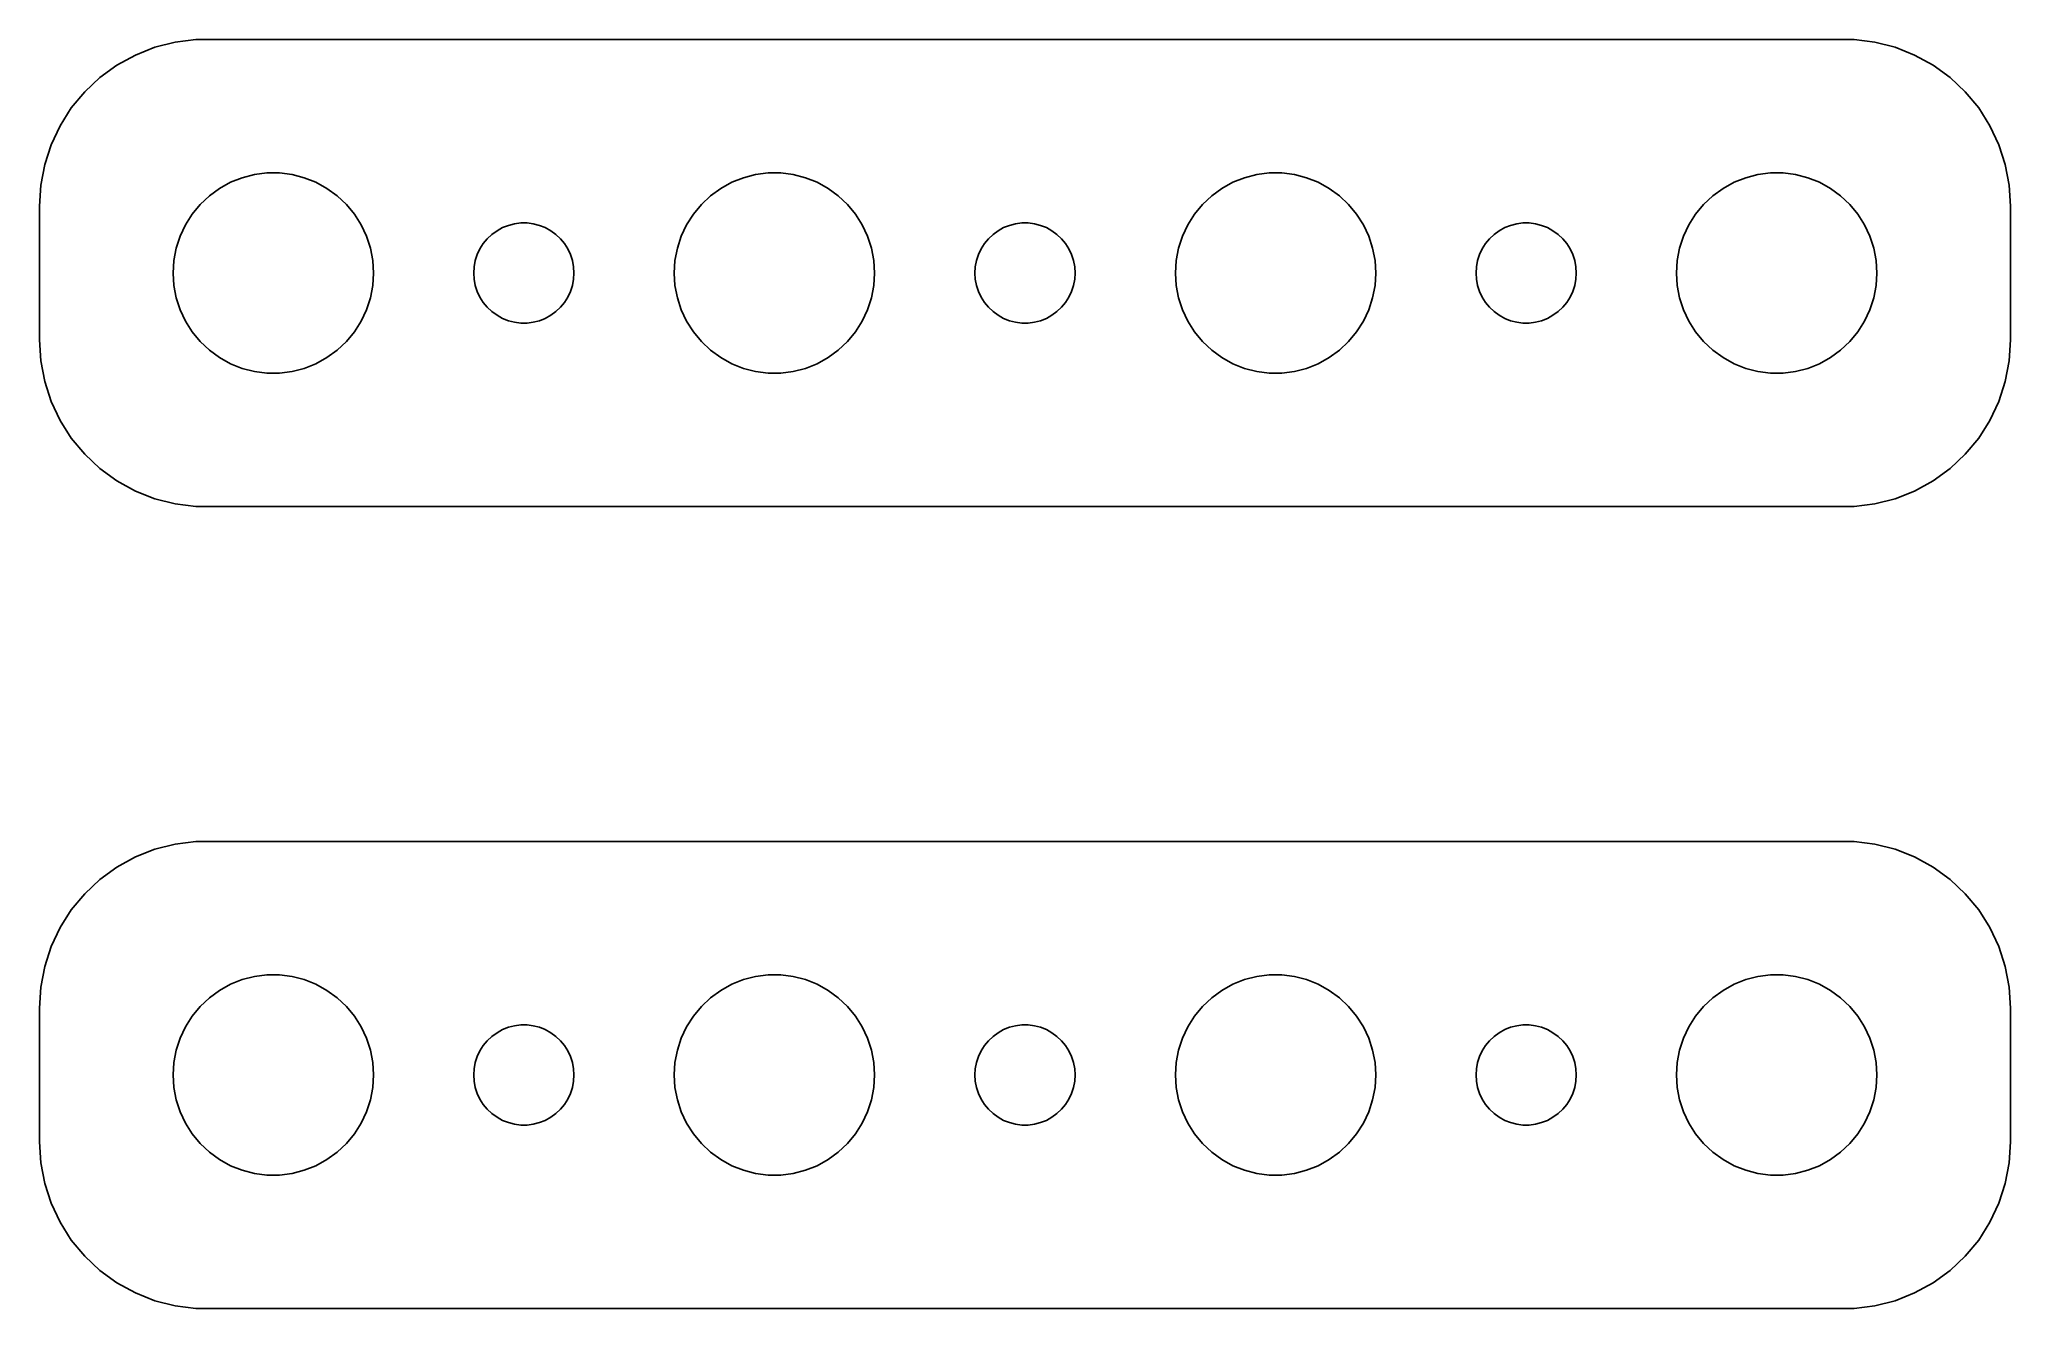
# Model space of a CAD drawing. Header units: metres. Extents: x -29.5 to 29.5, y 41 to 79.
import ezdxf

# ---------------------------------------------------------------- set-up
doc = ezdxf.new("R2010")
doc.units = ezdxf.units.M

msp = doc.modelspace()

# ---------------------------------------------------------------- linework, layer by layer
for p, q in [((-26.6289, 78.5241), (-27.1791, 78.2216)), ((-26.0451, 78.7553), (-26.6289, 78.5241)), ((-25.4369, 78.9114), (-26.0451, 78.7553)), ((-24.8139, 78.9901), (-25.4369, 78.9114)), ((24.8139, 78.9901), (-24.8139, 78.9901)), ((25.4369, 78.9114), (24.8139, 78.9901)), ((26.0451, 78.7553), (25.4369, 78.9114)), ((26.6289, 78.5241), (26.0451, 78.7553)), ((27.1791, 78.2216), (26.6289, 78.5241)), ((-27.1791, 78.2216), (-27.6871, 77.8526)), ((27.6871, 77.8526), (27.1791, 78.2216)), ((-28.1448, 77.4227), (-28.5451, 76.9389)), ((-27.6871, 77.8526), (-28.1448, 77.4227)), ((28.1448, 77.4227), (27.6871, 77.8526)), ((28.5451, 76.9389), (28.1448, 77.4227)), ((-28.5451, 76.9389), (-28.8815, 76.4088)), ((28.8815, 76.4088), (28.5451, 76.9389)), ((-28.8815, 76.4088), (-29.1489, 75.8406)), ((29.1489, 75.8406), (28.8815, 76.4088)), ((-29.1489, 75.8406), (-29.3429, 75.2434)), ((29.3429, 75.2434), (29.1489, 75.8406)), ((-29.3429, 75.2434), (-29.4606, 74.6267)), ((-23.427, 74.8532), (-23.0621, 74.9469)), ((-23.0621, 74.9469), (-22.6884, 74.9941)), ((-22.6884, 74.9941), (-22.3116, 74.9941)), ((-22.3116, 74.9941), (-21.9379, 74.9469)), ((-21.9379, 74.9469), (-21.5729, 74.8532)), ((-8.42705, 74.8532), (-8.06213, 74.9469)), ((-8.06213, 74.9469), (-7.68837, 74.9941)), ((-7.68837, 74.9941), (-7.31161, 74.9941)), ((-7.31161, 74.9941), (-6.93785, 74.9469)), ((-6.93785, 74.9469), (-6.57294, 74.8532)), ((6.57294, 74.8532), (6.93785, 74.9469)), ((6.93785, 74.9469), (7.31161, 74.9941)), ((7.31161, 74.9941), (7.68837, 74.9941)), ((7.68837, 74.9941), (8.06213, 74.9469)), ((8.06213, 74.9469), (8.42705, 74.8532)), ((21.5729, 74.8532), (21.9379, 74.9469)), ((21.9379, 74.9469), (22.3116, 74.9941)), ((22.3116, 74.9941), (22.6884, 74.9941)), ((22.6884, 74.9941), (23.0621, 74.9469)), ((23.0621, 74.9469), (23.427, 74.8532)), ((29.4606, 74.6267), (29.3429, 75.2434)), ((-29.4606, 74.6267), (-29.5, 74)), ((-24.4123, 74.3115), (-24.1075, 74.533)), ((-24.1075, 74.533), (-23.7773, 74.7145)), ((-23.7773, 74.7145), (-23.427, 74.8532)), ((-21.5729, 74.8532), (-21.2227, 74.7145)), ((-21.2227, 74.7145), (-20.8925, 74.533)), ((-20.8925, 74.533), (-20.5877, 74.3115)), ((-9.41226, 74.3115), (-9.10747, 74.533)), ((-9.10747, 74.533), (-8.77733, 74.7145)), ((-8.77733, 74.7145), (-8.42705, 74.8532)), ((-6.57294, 74.8532), (-6.22266, 74.7145)), ((-6.22266, 74.7145), (-5.89252, 74.533)), ((-5.89252, 74.533), (-5.58772, 74.3115)), ((5.58772, 74.3115), (5.89252, 74.533)), ((5.89252, 74.533), (6.22266, 74.7145)), ((6.22266, 74.7145), (6.57294, 74.8532)), ((8.42705, 74.8532), (8.77733, 74.7145)), ((8.77733, 74.7145), (9.10747, 74.533)), ((9.10747, 74.533), (9.41226, 74.3115)), ((20.5877, 74.3115), (20.8925, 74.533)), ((20.8925, 74.533), (21.2227, 74.7145)), ((21.2227, 74.7145), (21.5729, 74.8532)), ((23.427, 74.8532), (23.7773, 74.7145)), ((23.7773, 74.7145), (24.1075, 74.533)), ((24.1075, 74.533), (24.4123, 74.3115)), ((29.5, 74), (29.4606, 74.6267)), ((-29.5, 74), (-29.5, 70)), ((-25.1289, 73.4453), (-24.927, 73.7634)), ((-24.927, 73.7634), (-24.6869, 74.0536)), ((-24.6869, 74.0536), (-24.4123, 74.3115)), ((-20.5877, 74.3115), (-20.3131, 74.0536)), ((-20.3131, 74.0536), (-20.0729, 73.7634)), ((-20.0729, 73.7634), (-19.8711, 73.4453)), ((-10.1289, 73.4453), (-9.92705, 73.7634)), ((-9.92705, 73.7634), (-9.6869, 74.0536)), ((-9.6869, 74.0536), (-9.41226, 74.3115)), ((-5.58772, 74.3115), (-5.31308, 74.0536)), ((-5.31308, 74.0536), (-5.07294, 73.7634)), ((-5.07294, 73.7634), (-4.87108, 73.4453)), ((4.87108, 73.4453), (5.07294, 73.7634)), ((5.07294, 73.7634), (5.31308, 74.0536)), ((5.31308, 74.0536), (5.58772, 74.3115)), ((9.41226, 74.3115), (9.6869, 74.0536)), ((9.6869, 74.0536), (9.92705, 73.7634)), ((9.92705, 73.7634), (10.1289, 73.4453)), ((19.8711, 73.4453), (20.0729, 73.7634)), ((20.0729, 73.7634), (20.3131, 74.0536)), ((20.3131, 74.0536), (20.5877, 74.3115)), ((24.4123, 74.3115), (24.6869, 74.0536)), ((24.6869, 74.0536), (24.927, 73.7634)), ((24.927, 73.7634), (25.1289, 73.4453)), ((29.5, 70), (29.5, 74)), ((-25.2893, 73.1044), (-25.1289, 73.4453)), ((-19.8711, 73.4453), (-19.7107, 73.1044)), ((-15.9561, 73.1558), (-15.8037, 73.2665)), ((-15.8037, 73.2665), (-15.6387, 73.3572)), ((-15.6387, 73.3572), (-15.4635, 73.4266)), ((-15.4635, 73.4266), (-15.2811, 73.4734)), ((-15.2811, 73.4734), (-15.0942, 73.497)), ((-15.0942, 73.497), (-14.9058, 73.497)), ((-14.9058, 73.497), (-14.7189, 73.4734)), ((-14.7189, 73.4734), (-14.5365, 73.4266)), ((-14.5365, 73.4266), (-14.3613, 73.3572)), ((-14.3613, 73.3572), (-14.1963, 73.2665)), ((-14.1963, 73.2665), (-14.0439, 73.1558)), ((-10.2893, 73.1044), (-10.1289, 73.4453)), ((-4.87108, 73.4453), (-4.71066, 73.1044)), ((-0.956131, 73.1558), (-0.803726, 73.2665)), ((-0.803726, 73.2665), (-0.638657, 73.3572)), ((-0.638657, 73.3572), (-0.463516, 73.4266)), ((-0.463516, 73.4266), (-0.281067, 73.4734)), ((-0.281067, 73.4734), (-0.094177, 73.497)), ((-0.094177, 73.497), (0.094177, 73.497)), ((0.094177, 73.497), (0.281067, 73.4734)), ((0.281067, 73.4734), (0.463516, 73.4266)), ((0.463516, 73.4266), (0.638657, 73.3572)), ((0.638657, 73.3572), (0.803726, 73.2665)), ((0.803726, 73.2665), (0.956131, 73.1558)), ((4.71066, 73.1044), (4.87108, 73.4453)), ((10.1289, 73.4453), (10.2893, 73.1044)), ((14.0439, 73.1558), (14.1963, 73.2665)), ((14.1963, 73.2665), (14.3613, 73.3572)), ((14.3613, 73.3572), (14.5365, 73.4266)), ((14.5365, 73.4266), (14.7189, 73.4734)), ((14.7189, 73.4734), (14.9058, 73.497)), ((14.9058, 73.497), (15.0942, 73.497)), ((15.0942, 73.497), (15.2811, 73.4734)), ((15.2811, 73.4734), (15.4635, 73.4266)), ((15.4635, 73.4266), (15.6387, 73.3572)), ((15.6387, 73.3572), (15.8037, 73.2665)), ((15.8037, 73.2665), (15.9561, 73.1558)), ((19.7107, 73.1044), (19.8711, 73.4453)), ((25.1289, 73.4453), (25.2893, 73.1044)), ((-25.4763, 72.376), (-25.4057, 72.7461)), ((-25.4057, 72.7461), (-25.2893, 73.1044)), ((-19.7107, 73.1044), (-19.5942, 72.7461)), ((-19.5942, 72.7461), (-19.5237, 72.376)), ((-16.3947, 72.5522), (-16.3145, 72.7226)), ((-16.3145, 72.7226), (-16.2135, 72.8817)), ((-16.2135, 72.8817), (-16.0934, 73.0268)), ((-16.0934, 73.0268), (-15.9561, 73.1558)), ((-14.0439, 73.1558), (-13.9065, 73.0268)), ((-13.9065, 73.0268), (-13.7865, 72.8817)), ((-13.7865, 72.8817), (-13.6855, 72.7226)), ((-13.6855, 72.7226), (-13.6053, 72.5522)), ((-10.4763, 72.376), (-10.4057, 72.7461)), ((-10.4057, 72.7461), (-10.2893, 73.1044)), ((-4.71066, 73.1044), (-4.59424, 72.7461)), ((-4.59424, 72.7461), (-4.52365, 72.376)), ((-1.39465, 72.5522), (-1.31445, 72.7226)), ((-1.31445, 72.7226), (-1.21352, 72.8817)), ((-1.21352, 72.8817), (-1.09344, 73.0268)), ((-1.09344, 73.0268), (-0.956131, 73.1558)), ((0.956131, 73.1558), (1.09344, 73.0268)), ((1.09344, 73.0268), (1.21352, 72.8817)), ((1.21352, 72.8817), (1.31445, 72.7226)), ((1.31445, 72.7226), (1.39465, 72.5522)), ((4.52365, 72.376), (4.59424, 72.7461)), ((4.59424, 72.7461), (4.71066, 73.1044)), ((10.2893, 73.1044), (10.4057, 72.7461)), ((10.4057, 72.7461), (10.4763, 72.376)), ((13.6053, 72.5522), (13.6855, 72.7226)), ((13.6855, 72.7226), (13.7865, 72.8817)), ((13.7865, 72.8817), (13.9065, 73.0268)), ((13.9065, 73.0268), (14.0439, 73.1558)), ((15.9561, 73.1558), (16.0934, 73.0268)), ((16.0934, 73.0268), (16.2135, 72.8817)), ((16.2135, 72.8817), (16.3145, 72.7226)), ((16.3145, 72.7226), (16.3947, 72.5522)), ((19.5237, 72.376), (19.5942, 72.7461)), ((19.5942, 72.7461), (19.7107, 73.1044)), ((25.2893, 73.1044), (25.4057, 72.7461)), ((25.4057, 72.7461), (25.4763, 72.376)), ((-25.5, 72), (-25.4763, 72.376)), ((-25.4763, 71.624), (-25.5, 72)), ((-19.5237, 72.376), (-19.5, 72)), ((-19.5, 72), (-19.5237, 71.624)), ((-16.5, 72), (-16.4882, 72.188)), ((-16.4882, 71.812), (-16.5, 72)), ((-16.4882, 72.188), (-16.4529, 72.373)), ((-16.4529, 72.373), (-16.3947, 72.5522)), ((-13.6053, 72.5522), (-13.5471, 72.373)), ((-13.5471, 72.373), (-13.5118, 72.188)), ((-13.5118, 72.188), (-13.5, 72)), ((-13.5, 72), (-13.5118, 71.812)), ((-10.5, 72), (-10.4763, 72.376)), ((-10.4763, 71.624), (-10.5, 72)), ((-4.52365, 72.376), (-4.5, 72)), ((-4.5, 72), (-4.52365, 71.624)), ((-1.5, 72), (-1.48816, 72.188)), ((-1.48816, 71.812), (-1.5, 72)), ((-1.48816, 72.188), (-1.45287, 72.373)), ((-1.45287, 72.373), (-1.39465, 72.5522)), ((1.39465, 72.5522), (1.45287, 72.373)), ((1.45287, 72.373), (1.48816, 72.188)), ((1.48816, 72.188), (1.5, 72)), ((1.5, 72), (1.48816, 71.812)), ((4.5, 72), (4.52365, 72.376)), ((4.52365, 71.624), (4.5, 72)), ((10.4763, 72.376), (10.5, 72)), ((10.5, 72), (10.4763, 71.624)), ((13.5, 72), (13.5118, 72.188)), ((13.5118, 71.812), (13.5, 72)), ((13.5118, 72.188), (13.5471, 72.373)), ((13.5471, 72.373), (13.6053, 72.5522)), ((16.3947, 72.5522), (16.4529, 72.373)), ((16.4529, 72.373), (16.4882, 72.188)), ((16.4882, 72.188), (16.5, 72)), ((16.5, 72), (16.4882, 71.812)), ((19.5, 72), (19.5237, 72.376)), ((19.5237, 71.624), (19.5, 72)), ((25.4763, 72.376), (25.5, 72)), ((25.5, 72), (25.4763, 71.624)), ((-25.4057, 71.2539), (-25.4763, 71.624)), ((-19.5237, 71.624), (-19.5942, 71.2539)), ((-16.4529, 71.627), (-16.4882, 71.812)), ((-16.3947, 71.4478), (-16.4529, 71.627)), ((-16.3145, 71.2774), (-16.3947, 71.4478)), ((-13.6053, 71.4478), (-13.6855, 71.2774)), ((-13.5471, 71.627), (-13.6053, 71.4478)), ((-13.5118, 71.812), (-13.5471, 71.627)), ((-10.4057, 71.2539), (-10.4763, 71.624)), ((-4.52365, 71.624), (-4.59424, 71.2539)), ((-1.45287, 71.627), (-1.48816, 71.812)), ((-1.39465, 71.4478), (-1.45287, 71.627)), ((-1.31445, 71.2774), (-1.39465, 71.4478)), ((1.39465, 71.4478), (1.31445, 71.2774)), ((1.45287, 71.627), (1.39465, 71.4478)), ((1.48816, 71.812), (1.45287, 71.627)), ((4.59424, 71.2539), (4.52365, 71.624)), ((10.4763, 71.624), (10.4057, 71.2539)), ((13.5471, 71.627), (13.5118, 71.812)), ((13.6053, 71.4478), (13.5471, 71.627)), ((13.6855, 71.2774), (13.6053, 71.4478)), ((16.3947, 71.4478), (16.3145, 71.2774)), ((16.4529, 71.627), (16.3947, 71.4478)), ((16.4882, 71.812), (16.4529, 71.627)), ((19.5942, 71.2539), (19.5237, 71.624)), ((25.4763, 71.624), (25.4057, 71.2539)), ((-25.2893, 70.8956), (-25.4057, 71.2539)), ((-25.1289, 70.5547), (-25.2893, 70.8956)), ((-19.7107, 70.8956), (-19.8711, 70.5547)), ((-19.5942, 71.2539), (-19.7107, 70.8956)), ((-16.2135, 71.1183), (-16.3145, 71.2774)), ((-16.0934, 70.9732), (-16.2135, 71.1183)), ((-15.9561, 70.8442), (-16.0934, 70.9732)), ((-15.8037, 70.7335), (-15.9561, 70.8442)), ((-14.0439, 70.8442), (-14.1963, 70.7335)), ((-13.9065, 70.9732), (-14.0439, 70.8442)), ((-13.7865, 71.1183), (-13.9065, 70.9732)), ((-13.6855, 71.2774), (-13.7865, 71.1183)), ((-10.2893, 70.8956), (-10.4057, 71.2539)), ((-10.1289, 70.5547), (-10.2893, 70.8956)), ((-4.71066, 70.8956), (-4.87108, 70.5547)), ((-4.59424, 71.2539), (-4.71066, 70.8956)), ((-1.21352, 71.1183), (-1.31445, 71.2774)), ((-1.09344, 70.9732), (-1.21352, 71.1183)), ((-0.956131, 70.8442), (-1.09344, 70.9732)), ((-0.803726, 70.7335), (-0.956131, 70.8442)), ((0.956131, 70.8442), (0.803726, 70.7335)), ((1.09344, 70.9732), (0.956131, 70.8442)), ((1.21352, 71.1183), (1.09344, 70.9732)), ((1.31445, 71.2774), (1.21352, 71.1183)), ((4.71066, 70.8956), (4.59424, 71.2539)), ((4.87108, 70.5547), (4.71066, 70.8956)), ((10.2893, 70.8956), (10.1289, 70.5547)), ((10.4057, 71.2539), (10.2893, 70.8956)), ((13.7865, 71.1183), (13.6855, 71.2774)), ((13.9065, 70.9732), (13.7865, 71.1183)), ((14.0439, 70.8442), (13.9065, 70.9732)), ((14.1963, 70.7335), (14.0439, 70.8442)), ((15.9561, 70.8442), (15.8037, 70.7335)), ((16.0934, 70.9732), (15.9561, 70.8442)), ((16.2135, 71.1183), (16.0934, 70.9732)), ((16.3145, 71.2774), (16.2135, 71.1183)), ((19.7107, 70.8956), (19.5942, 71.2539)), ((19.8711, 70.5547), (19.7107, 70.8956)), ((25.2893, 70.8956), (25.1289, 70.5547)), ((25.4057, 71.2539), (25.2893, 70.8956)), ((-24.927, 70.2366), (-25.1289, 70.5547)), ((-24.6869, 69.9464), (-24.927, 70.2366)), ((-20.0729, 70.2366), (-20.3131, 69.9464)), ((-19.8711, 70.5547), (-20.0729, 70.2366)), ((-15.6387, 70.6428), (-15.8037, 70.7335)), ((-15.4635, 70.5734), (-15.6387, 70.6428)), ((-15.2811, 70.5266), (-15.4635, 70.5734)), ((-15.0942, 70.503), (-15.2811, 70.5266)), ((-14.9058, 70.503), (-15.0942, 70.503)), ((-14.7189, 70.5266), (-14.9058, 70.503)), ((-14.5365, 70.5734), (-14.7189, 70.5266)), ((-14.3613, 70.6428), (-14.5365, 70.5734)), ((-14.1963, 70.7335), (-14.3613, 70.6428)), ((-9.92705, 70.2366), (-10.1289, 70.5547)), ((-9.6869, 69.9464), (-9.92705, 70.2366)), ((-5.07294, 70.2366), (-5.31308, 69.9464)), ((-4.87108, 70.5547), (-5.07294, 70.2366)), ((-0.638657, 70.6428), (-0.803726, 70.7335)), ((-0.463516, 70.5734), (-0.638657, 70.6428)), ((-0.281067, 70.5266), (-0.463516, 70.5734)), ((-0.094177, 70.503), (-0.281067, 70.5266)), ((0.094177, 70.503), (-0.094177, 70.503)), ((0.281067, 70.5266), (0.094177, 70.503)), ((0.463516, 70.5734), (0.281067, 70.5266)), ((0.638657, 70.6428), (0.463516, 70.5734)), ((0.803726, 70.7335), (0.638657, 70.6428)), ((5.07294, 70.2366), (4.87108, 70.5547)), ((5.31308, 69.9464), (5.07294, 70.2366)), ((9.92705, 70.2366), (9.6869, 69.9464)), ((10.1289, 70.5547), (9.92705, 70.2366)), ((14.3613, 70.6428), (14.1963, 70.7335)), ((14.5365, 70.5734), (14.3613, 70.6428)), ((14.7189, 70.5266), (14.5365, 70.5734)), ((14.9058, 70.503), (14.7189, 70.5266)), ((15.0942, 70.503), (14.9058, 70.503)), ((15.2811, 70.5266), (15.0942, 70.503)), ((15.4635, 70.5734), (15.2811, 70.5266)), ((15.6387, 70.6428), (15.4635, 70.5734)), ((15.8037, 70.7335), (15.6387, 70.6428)), ((20.0729, 70.2366), (19.8711, 70.5547)), ((20.3131, 69.9464), (20.0729, 70.2366)), ((24.927, 70.2366), (24.6869, 69.9464)), ((25.1289, 70.5547), (24.927, 70.2366)), ((-29.5, 70), (-29.4606, 69.3733)), ((-24.4123, 69.6885), (-24.6869, 69.9464)), ((-24.1075, 69.467), (-24.4123, 69.6885)), ((-20.5877, 69.6885), (-20.8925, 69.467)), ((-20.3131, 69.9464), (-20.5877, 69.6885)), ((-9.41226, 69.6885), (-9.6869, 69.9464)), ((-9.10747, 69.467), (-9.41226, 69.6885)), ((-5.58772, 69.6885), (-5.89252, 69.467)), ((-5.31308, 69.9464), (-5.58772, 69.6885)), ((5.58772, 69.6885), (5.31308, 69.9464)), ((5.89252, 69.467), (5.58772, 69.6885)), ((9.41226, 69.6885), (9.10747, 69.467)), ((9.6869, 69.9464), (9.41226, 69.6885)), ((20.5877, 69.6885), (20.3131, 69.9464)), ((20.8925, 69.467), (20.5877, 69.6885)), ((24.4123, 69.6885), (24.1075, 69.467)), ((24.6869, 69.9464), (24.4123, 69.6885)), ((29.4606, 69.3733), (29.5, 70)), ((-29.4606, 69.3733), (-29.3429, 68.7566)), ((-23.7773, 69.2855), (-24.1075, 69.467)), ((-23.427, 69.1468), (-23.7773, 69.2855)), ((-23.0621, 69.0531), (-23.427, 69.1468)), ((-22.6884, 69.0059), (-23.0621, 69.0531)), ((-21.9379, 69.0531), (-22.3116, 69.0059)), ((-21.5729, 69.1468), (-21.9379, 69.0531)), ((-21.2227, 69.2855), (-21.5729, 69.1468)), ((-20.8925, 69.467), (-21.2227, 69.2855)), ((-8.77733, 69.2855), (-9.10747, 69.467)), ((-8.42705, 69.1468), (-8.77733, 69.2855)), ((-8.06213, 69.0531), (-8.42705, 69.1468)), ((-7.68837, 69.0059), (-8.06213, 69.0531)), ((-6.93785, 69.0531), (-7.31161, 69.0059)), ((-6.57294, 69.1468), (-6.93785, 69.0531)), ((-6.22266, 69.2855), (-6.57294, 69.1468)), ((-5.89252, 69.467), (-6.22266, 69.2855)), ((6.22266, 69.2855), (5.89252, 69.467)), ((6.57294, 69.1468), (6.22266, 69.2855)), ((6.93785, 69.0531), (6.57294, 69.1468)), ((7.31161, 69.0059), (6.93785, 69.0531)), ((8.06213, 69.0531), (7.68837, 69.0059)), ((8.42705, 69.1468), (8.06213, 69.0531)), ((8.77733, 69.2855), (8.42705, 69.1468)), ((9.10747, 69.467), (8.77733, 69.2855)), ((21.2227, 69.2855), (20.8925, 69.467)), ((21.5729, 69.1468), (21.2227, 69.2855)), ((21.9379, 69.0531), (21.5729, 69.1468)), ((22.3116, 69.0059), (21.9379, 69.0531)), ((23.0621, 69.0531), (22.6884, 69.0059)), ((23.427, 69.1468), (23.0621, 69.0531)), ((23.7773, 69.2855), (23.427, 69.1468)), ((24.1075, 69.467), (23.7773, 69.2855)), ((29.3429, 68.7566), (29.4606, 69.3733)), ((-29.3429, 68.7566), (-29.1489, 68.1594)), ((-22.3116, 69.0059), (-22.6884, 69.0059)), ((-7.31161, 69.0059), (-7.68837, 69.0059)), ((7.68837, 69.0059), (7.31161, 69.0059)), ((22.6884, 69.0059), (22.3116, 69.0059)), ((29.1489, 68.1594), (29.3429, 68.7566)), ((-29.1489, 68.1594), (-28.8815, 67.5912)), ((28.8815, 67.5912), (29.1489, 68.1594)), ((-28.8815, 67.5912), (-28.5451, 67.0611)), ((28.5451, 67.0611), (28.8815, 67.5912)), ((-28.5451, 67.0611), (-28.1448, 66.5773)), ((28.1448, 66.5773), (28.5451, 67.0611)), ((-28.1448, 66.5773), (-27.6871, 66.1474)), ((-27.6871, 66.1474), (-27.1791, 65.7784)), ((27.1791, 65.7784), (27.6871, 66.1474)), ((27.6871, 66.1474), (28.1448, 66.5773)), ((-27.1791, 65.7784), (-26.6289, 65.4759)), ((26.6289, 65.4759), (27.1791, 65.7784)), ((-26.6289, 65.4759), (-26.0451, 65.2447)), ((-26.0451, 65.2447), (-25.4369, 65.0886)), ((-25.4369, 65.0886), (-24.8139, 65.0099)), ((-24.8139, 65.0099), (24.8139, 65.0099)), ((24.8139, 65.0099), (25.4369, 65.0886)), ((25.4369, 65.0886), (26.0451, 65.2447)), ((26.0451, 65.2447), (26.6289, 65.4759)), ((-25.4369, 54.9114), (-26.0451, 54.7553)), ((-24.8139, 54.9901), (-25.4369, 54.9114)), ((24.8139, 54.9901), (-24.8139, 54.9901)), ((25.4369, 54.9114), (24.8139, 54.9901)), ((26.0451, 54.7553), (25.4369, 54.9114)), ((-26.6289, 54.5241), (-27.1791, 54.2216)), ((-26.0451, 54.7553), (-26.6289, 54.5241)), ((26.6289, 54.5241), (26.0451, 54.7553)), ((27.1791, 54.2216), (26.6289, 54.5241)), ((-27.6871, 53.8526), (-28.1448, 53.4227)), ((-27.1791, 54.2216), (-27.6871, 53.8526)), ((27.6871, 53.8526), (27.1791, 54.2216)), ((28.1448, 53.4227), (27.6871, 53.8526)), ((-28.1448, 53.4227), (-28.5451, 52.9389)), ((28.5451, 52.9389), (28.1448, 53.4227)), ((-28.5451, 52.9389), (-28.8815, 52.4088)), ((28.8815, 52.4088), (28.5451, 52.9389)), ((-28.8815, 52.4088), (-29.1489, 51.8406)), ((29.1489, 51.8406), (28.8815, 52.4088)), ((-29.1489, 51.8406), (-29.3429, 51.2434)), ((29.3429, 51.2434), (29.1489, 51.8406)), ((-29.3429, 51.2434), (-29.4606, 50.6267)), ((-23.7773, 50.7145), (-23.427, 50.8532)), ((-23.427, 50.8532), (-23.0621, 50.9469)), ((-23.0621, 50.9469), (-22.6884, 50.9941)), ((-22.6884, 50.9941), (-22.3116, 50.9941)), ((-22.3116, 50.9941), (-21.9379, 50.9469)), ((-21.9379, 50.9469), (-21.5729, 50.8532)), ((-21.5729, 50.8532), (-21.2227, 50.7145)), ((-8.77733, 50.7145), (-8.42705, 50.8532)), ((-8.42705, 50.8532), (-8.06213, 50.9469)), ((-8.06213, 50.9469), (-7.68837, 50.9941)), ((-7.68837, 50.9941), (-7.31161, 50.9941)), ((-7.31161, 50.9941), (-6.93785, 50.9469)), ((-6.93785, 50.9469), (-6.57294, 50.8532)), ((-6.57294, 50.8532), (-6.22266, 50.7145)), ((6.22266, 50.7145), (6.57294, 50.8532)), ((6.57294, 50.8532), (6.93785, 50.9469)), ((6.93785, 50.9469), (7.31161, 50.9941)), ((7.31161, 50.9941), (7.68837, 50.9941)), ((7.68837, 50.9941), (8.06213, 50.9469)), ((8.06213, 50.9469), (8.42705, 50.8532)), ((8.42705, 50.8532), (8.77733, 50.7145)), ((21.2227, 50.7145), (21.5729, 50.8532)), ((21.5729, 50.8532), (21.9379, 50.9469)), ((21.9379, 50.9469), (22.3116, 50.9941)), ((22.3116, 50.9941), (22.6884, 50.9941)), ((22.6884, 50.9941), (23.0621, 50.9469)), ((23.0621, 50.9469), (23.427, 50.8532)), ((23.427, 50.8532), (23.7773, 50.7145)), ((29.4606, 50.6267), (29.3429, 51.2434)), ((-29.4606, 50.6267), (-29.5, 50)), ((-24.6869, 50.0536), (-24.4123, 50.3115)), ((-24.4123, 50.3115), (-24.1075, 50.533)), ((-24.1075, 50.533), (-23.7773, 50.7145)), ((-21.2227, 50.7145), (-20.8925, 50.533)), ((-20.8925, 50.533), (-20.5877, 50.3115)), ((-20.5877, 50.3115), (-20.3131, 50.0536)), ((-9.6869, 50.0536), (-9.41226, 50.3115)), ((-9.41226, 50.3115), (-9.10747, 50.533)), ((-9.10747, 50.533), (-8.77733, 50.7145)), ((-6.22266, 50.7145), (-5.89252, 50.533)), ((-5.89252, 50.533), (-5.58772, 50.3115)), ((-5.58772, 50.3115), (-5.31308, 50.0536)), ((5.31308, 50.0536), (5.58772, 50.3115)), ((5.58772, 50.3115), (5.89252, 50.533)), ((5.89252, 50.533), (6.22266, 50.7145)), ((8.77733, 50.7145), (9.10747, 50.533)), ((9.10747, 50.533), (9.41226, 50.3115)), ((9.41226, 50.3115), (9.6869, 50.0536)), ((20.3131, 50.0536), (20.5877, 50.3115)), ((20.5877, 50.3115), (20.8925, 50.533)), ((20.8925, 50.533), (21.2227, 50.7145)), ((23.7773, 50.7145), (24.1075, 50.533)), ((24.1075, 50.533), (24.4123, 50.3115)), ((24.4123, 50.3115), (24.6869, 50.0536)), ((29.5, 50), (29.4606, 50.6267)), ((-29.5, 50), (-29.5, 46)), ((-25.1289, 49.4453), (-24.927, 49.7634)), ((-24.927, 49.7634), (-24.6869, 50.0536)), ((-20.3131, 50.0536), (-20.0729, 49.7634)), ((-20.0729, 49.7634), (-19.8711, 49.4453)), ((-10.1289, 49.4453), (-9.92705, 49.7634)), ((-9.92705, 49.7634), (-9.6869, 50.0536)), ((-5.31308, 50.0536), (-5.07294, 49.7634)), ((-5.07294, 49.7634), (-4.87108, 49.4453)), ((4.87108, 49.4453), (5.07294, 49.7634)), ((5.07294, 49.7634), (5.31308, 50.0536)), ((9.6869, 50.0536), (9.92705, 49.7634)), ((9.92705, 49.7634), (10.1289, 49.4453)), ((19.8711, 49.4453), (20.0729, 49.7634)), ((20.0729, 49.7634), (20.3131, 50.0536)), ((24.6869, 50.0536), (24.927, 49.7634)), ((24.927, 49.7634), (25.1289, 49.4453)), ((29.5, 46), (29.5, 50)), ((-25.4057, 48.7461), (-25.2893, 49.1044)), ((-25.2893, 49.1044), (-25.1289, 49.4453)), ((-19.8711, 49.4453), (-19.7107, 49.1044)), ((-19.7107, 49.1044), (-19.5942, 48.7461)), ((-16.2135, 48.8817), (-16.0934, 49.0268)), ((-16.0934, 49.0268), (-15.9561, 49.1558)), ((-15.9561, 49.1558), (-15.8037, 49.2665)), ((-15.8037, 49.2665), (-15.6387, 49.3572)), ((-15.6387, 49.3572), (-15.4635, 49.4266)), ((-15.4635, 49.4266), (-15.2811, 49.4734)), ((-15.2811, 49.4734), (-15.0942, 49.497)), ((-15.0942, 49.497), (-14.9058, 49.497)), ((-14.9058, 49.497), (-14.7189, 49.4734)), ((-14.7189, 49.4734), (-14.5365, 49.4266)), ((-14.5365, 49.4266), (-14.3613, 49.3572)), ((-14.3613, 49.3572), (-14.1963, 49.2665)), ((-14.1963, 49.2665), (-14.0439, 49.1558)), ((-14.0439, 49.1558), (-13.9065, 49.0268)), ((-13.9065, 49.0268), (-13.7865, 48.8817)), ((-10.4057, 48.7461), (-10.2893, 49.1044)), ((-10.2893, 49.1044), (-10.1289, 49.4453)), ((-4.87108, 49.4453), (-4.71066, 49.1044)), ((-4.71066, 49.1044), (-4.59424, 48.7461)), ((-1.21352, 48.8817), (-1.09344, 49.0268)), ((-1.09344, 49.0268), (-0.956131, 49.1558)), ((-0.956131, 49.1558), (-0.803726, 49.2665)), ((-0.803726, 49.2665), (-0.638657, 49.3572)), ((-0.638657, 49.3572), (-0.463516, 49.4266)), ((-0.463516, 49.4266), (-0.281067, 49.4734)), ((-0.281067, 49.4734), (-0.094177, 49.497)), ((-0.094177, 49.497), (0.094177, 49.497)), ((0.094177, 49.497), (0.281067, 49.4734)), ((0.281067, 49.4734), (0.463516, 49.4266)), ((0.463516, 49.4266), (0.638657, 49.3572)), ((0.638657, 49.3572), (0.803726, 49.2665)), ((0.803726, 49.2665), (0.956131, 49.1558)), ((0.956131, 49.1558), (1.09344, 49.0268)), ((1.09344, 49.0268), (1.21352, 48.8817)), ((4.59424, 48.7461), (4.71066, 49.1044)), ((4.71066, 49.1044), (4.87108, 49.4453)), ((10.1289, 49.4453), (10.2893, 49.1044)), ((10.2893, 49.1044), (10.4057, 48.7461)), ((13.7865, 48.8817), (13.9065, 49.0268)), ((13.9065, 49.0268), (14.0439, 49.1558)), ((14.0439, 49.1558), (14.1963, 49.2665)), ((14.1963, 49.2665), (14.3613, 49.3572)), ((14.3613, 49.3572), (14.5365, 49.4266)), ((14.5365, 49.4266), (14.7189, 49.4734)), ((14.7189, 49.4734), (14.9058, 49.497)), ((14.9058, 49.497), (15.0942, 49.497)), ((15.0942, 49.497), (15.2811, 49.4734)), ((15.2811, 49.4734), (15.4635, 49.4266)), ((15.4635, 49.4266), (15.6387, 49.3572)), ((15.6387, 49.3572), (15.8037, 49.2665)), ((15.8037, 49.2665), (15.9561, 49.1558)), ((15.9561, 49.1558), (16.0934, 49.0268)), ((16.0934, 49.0268), (16.2135, 48.8817)), ((19.5942, 48.7461), (19.7107, 49.1044)), ((19.7107, 49.1044), (19.8711, 49.4453)), ((25.1289, 49.4453), (25.2893, 49.1044)), ((25.2893, 49.1044), (25.4057, 48.7461)), ((-25.4763, 48.376), (-25.4057, 48.7461)), ((-19.5942, 48.7461), (-19.5237, 48.376)), ((-16.4529, 48.373), (-16.3947, 48.5522)), ((-16.3947, 48.5522), (-16.3145, 48.7226)), ((-16.3145, 48.7226), (-16.2135, 48.8817)), ((-13.7865, 48.8817), (-13.6855, 48.7226)), ((-13.6855, 48.7226), (-13.6053, 48.5522)), ((-13.6053, 48.5522), (-13.5471, 48.373)), ((-10.4763, 48.376), (-10.4057, 48.7461)), ((-4.59424, 48.7461), (-4.52365, 48.376)), ((-1.45287, 48.373), (-1.39465, 48.5522)), ((-1.39465, 48.5522), (-1.31445, 48.7226)), ((-1.31445, 48.7226), (-1.21352, 48.8817)), ((1.21352, 48.8817), (1.31445, 48.7226)), ((1.31445, 48.7226), (1.39465, 48.5522)), ((1.39465, 48.5522), (1.45287, 48.373)), ((4.52365, 48.376), (4.59424, 48.7461)), ((10.4057, 48.7461), (10.4763, 48.376)), ((13.5471, 48.373), (13.6053, 48.5522)), ((13.6053, 48.5522), (13.6855, 48.7226)), ((13.6855, 48.7226), (13.7865, 48.8817)), ((16.2135, 48.8817), (16.3145, 48.7226)), ((16.3145, 48.7226), (16.3947, 48.5522)), ((16.3947, 48.5522), (16.4529, 48.373)), ((19.5237, 48.376), (19.5942, 48.7461)), ((25.4057, 48.7461), (25.4763, 48.376)), ((-25.5, 48), (-25.4763, 48.376)), ((-25.4763, 47.624), (-25.5, 48)), ((-19.5237, 48.376), (-19.5, 48)), ((-19.5, 48), (-19.5237, 47.624)), ((-16.5, 48), (-16.4882, 48.188)), ((-16.4882, 47.812), (-16.5, 48)), ((-16.4882, 48.188), (-16.4529, 48.373)), ((-16.4529, 47.627), (-16.4882, 47.812)), ((-13.5471, 48.373), (-13.5118, 48.188)), ((-13.5118, 47.812), (-13.5471, 47.627)), ((-13.5118, 48.188), (-13.5, 48)), ((-13.5, 48), (-13.5118, 47.812)), ((-10.5, 48), (-10.4763, 48.376)), ((-10.4763, 47.624), (-10.5, 48)), ((-4.52365, 48.376), (-4.5, 48)), ((-4.5, 48), (-4.52365, 47.624)), ((-1.5, 48), (-1.48816, 48.188)), ((-1.48816, 47.812), (-1.5, 48)), ((-1.48816, 48.188), (-1.45287, 48.373)), ((-1.45287, 47.627), (-1.48816, 47.812)), ((1.45287, 48.373), (1.48816, 48.188)), ((1.48816, 47.812), (1.45287, 47.627)), ((1.48816, 48.188), (1.5, 48)), ((1.5, 48), (1.48816, 47.812)), ((4.5, 48), (4.52365, 48.376)), ((4.52365, 47.624), (4.5, 48)), ((10.4763, 48.376), (10.5, 48)), ((10.5, 48), (10.4763, 47.624)), ((13.5, 48), (13.5118, 48.188)), ((13.5118, 47.812), (13.5, 48)), ((13.5118, 48.188), (13.5471, 48.373)), ((13.5471, 47.627), (13.5118, 47.812)), ((16.4529, 48.373), (16.4882, 48.188)), ((16.4882, 47.812), (16.4529, 47.627)), ((16.4882, 48.188), (16.5, 48)), ((16.5, 48), (16.4882, 47.812)), ((19.5, 48), (19.5237, 48.376)), ((19.5237, 47.624), (19.5, 48)), ((25.4763, 48.376), (25.5, 48)), ((25.5, 48), (25.4763, 47.624)), ((-25.4057, 47.2539), (-25.4763, 47.624)), ((-25.2893, 46.8956), (-25.4057, 47.2539)), ((-19.5942, 47.2539), (-19.7107, 46.8956)), ((-19.5237, 47.624), (-19.5942, 47.2539)), ((-16.3947, 47.4478), (-16.4529, 47.627)), ((-16.3145, 47.2774), (-16.3947, 47.4478)), ((-16.2135, 47.1183), (-16.3145, 47.2774)), ((-13.6855, 47.2774), (-13.7865, 47.1183)), ((-13.6053, 47.4478), (-13.6855, 47.2774)), ((-13.5471, 47.627), (-13.6053, 47.4478)), ((-10.4057, 47.2539), (-10.4763, 47.624)), ((-10.2893, 46.8956), (-10.4057, 47.2539)), ((-4.59424, 47.2539), (-4.71066, 46.8956)), ((-4.52365, 47.624), (-4.59424, 47.2539)), ((-1.39465, 47.4478), (-1.45287, 47.627)), ((-1.31445, 47.2774), (-1.39465, 47.4478)), ((-1.21352, 47.1183), (-1.31445, 47.2774)), ((1.31445, 47.2774), (1.21352, 47.1183)), ((1.39465, 47.4478), (1.31445, 47.2774)), ((1.45287, 47.627), (1.39465, 47.4478)), ((4.59424, 47.2539), (4.52365, 47.624)), ((4.71066, 46.8956), (4.59424, 47.2539)), ((10.4057, 47.2539), (10.2893, 46.8956)), ((10.4763, 47.624), (10.4057, 47.2539)), ((13.6053, 47.4478), (13.5471, 47.627)), ((13.6855, 47.2774), (13.6053, 47.4478)), ((13.7865, 47.1183), (13.6855, 47.2774)), ((16.3145, 47.2774), (16.2135, 47.1183)), ((16.3947, 47.4478), (16.3145, 47.2774)), ((16.4529, 47.627), (16.3947, 47.4478)), ((19.5942, 47.2539), (19.5237, 47.624)), ((19.7107, 46.8956), (19.5942, 47.2539)), ((25.4057, 47.2539), (25.2893, 46.8956)), ((25.4763, 47.624), (25.4057, 47.2539)), ((-25.1289, 46.5547), (-25.2893, 46.8956)), ((-19.7107, 46.8956), (-19.8711, 46.5547)), ((-16.0934, 46.9732), (-16.2135, 47.1183)), ((-15.9561, 46.8442), (-16.0934, 46.9732)), ((-15.8037, 46.7335), (-15.9561, 46.8442)), ((-15.6387, 46.6428), (-15.8037, 46.7335)), ((-15.4635, 46.5734), (-15.6387, 46.6428)), ((-14.3613, 46.6428), (-14.5365, 46.5734)), ((-14.1963, 46.7335), (-14.3613, 46.6428)), ((-14.0439, 46.8442), (-14.1963, 46.7335)), ((-13.9065, 46.9732), (-14.0439, 46.8442)), ((-13.7865, 47.1183), (-13.9065, 46.9732)), ((-10.1289, 46.5547), (-10.2893, 46.8956)), ((-4.71066, 46.8956), (-4.87108, 46.5547)), ((-1.09344, 46.9732), (-1.21352, 47.1183)), ((-0.956131, 46.8442), (-1.09344, 46.9732)), ((-0.803726, 46.7335), (-0.956131, 46.8442)), ((-0.638657, 46.6428), (-0.803726, 46.7335)), ((-0.463516, 46.5734), (-0.638657, 46.6428)), ((0.638657, 46.6428), (0.463516, 46.5734)), ((0.803726, 46.7335), (0.638657, 46.6428)), ((0.956131, 46.8442), (0.803726, 46.7335)), ((1.09344, 46.9732), (0.956131, 46.8442)), ((1.21352, 47.1183), (1.09344, 46.9732)), ((4.87108, 46.5547), (4.71066, 46.8956)), ((10.2893, 46.8956), (10.1289, 46.5547)), ((13.9065, 46.9732), (13.7865, 47.1183)), ((14.0439, 46.8442), (13.9065, 46.9732)), ((14.1963, 46.7335), (14.0439, 46.8442)), ((14.3613, 46.6428), (14.1963, 46.7335)), ((14.5365, 46.5734), (14.3613, 46.6428)), ((15.6387, 46.6428), (15.4635, 46.5734)), ((15.8037, 46.7335), (15.6387, 46.6428)), ((15.9561, 46.8442), (15.8037, 46.7335)), ((16.0934, 46.9732), (15.9561, 46.8442)), ((16.2135, 47.1183), (16.0934, 46.9732)), ((19.8711, 46.5547), (19.7107, 46.8956)), ((25.2893, 46.8956), (25.1289, 46.5547)), ((-24.927, 46.2366), (-25.1289, 46.5547)), ((-24.6869, 45.9464), (-24.927, 46.2366)), ((-20.0729, 46.2366), (-20.3131, 45.9464)), ((-19.8711, 46.5547), (-20.0729, 46.2366)), ((-15.2811, 46.5266), (-15.4635, 46.5734)), ((-15.0942, 46.503), (-15.2811, 46.5266)), ((-14.9058, 46.503), (-15.0942, 46.503)), ((-14.7189, 46.5266), (-14.9058, 46.503)), ((-14.5365, 46.5734), (-14.7189, 46.5266)), ((-9.92705, 46.2366), (-10.1289, 46.5547)), ((-9.6869, 45.9464), (-9.92705, 46.2366)), ((-5.07294, 46.2366), (-5.31308, 45.9464)), ((-4.87108, 46.5547), (-5.07294, 46.2366)), ((-0.281067, 46.5266), (-0.463516, 46.5734)), ((-0.094177, 46.503), (-0.281067, 46.5266)), ((0.094177, 46.503), (-0.094177, 46.503)), ((0.281067, 46.5266), (0.094177, 46.503)), ((0.463516, 46.5734), (0.281067, 46.5266)), ((5.07294, 46.2366), (4.87108, 46.5547)), ((5.31308, 45.9464), (5.07294, 46.2366)), ((9.92705, 46.2366), (9.6869, 45.9464)), ((10.1289, 46.5547), (9.92705, 46.2366)), ((14.7189, 46.5266), (14.5365, 46.5734)), ((14.9058, 46.503), (14.7189, 46.5266)), ((15.0942, 46.503), (14.9058, 46.503)), ((15.2811, 46.5266), (15.0942, 46.503)), ((15.4635, 46.5734), (15.2811, 46.5266)), ((20.0729, 46.2366), (19.8711, 46.5547)), ((20.3131, 45.9464), (20.0729, 46.2366)), ((24.927, 46.2366), (24.6869, 45.9464)), ((25.1289, 46.5547), (24.927, 46.2366)), ((-29.5, 46), (-29.4606, 45.3733)), ((-24.4123, 45.6885), (-24.6869, 45.9464)), ((-24.1075, 45.467), (-24.4123, 45.6885)), ((-23.7773, 45.2855), (-24.1075, 45.467)), ((-20.8925, 45.467), (-21.2227, 45.2855)), ((-20.5877, 45.6885), (-20.8925, 45.467)), ((-20.3131, 45.9464), (-20.5877, 45.6885)), ((-9.41226, 45.6885), (-9.6869, 45.9464)), ((-9.10747, 45.467), (-9.41226, 45.6885)), ((-8.77733, 45.2855), (-9.10747, 45.467)), ((-5.89252, 45.467), (-6.22266, 45.2855)), ((-5.58772, 45.6885), (-5.89252, 45.467)), ((-5.31308, 45.9464), (-5.58772, 45.6885)), ((5.58772, 45.6885), (5.31308, 45.9464)), ((5.89252, 45.467), (5.58772, 45.6885)), ((6.22266, 45.2855), (5.89252, 45.467)), ((9.10747, 45.467), (8.77733, 45.2855)), ((9.41226, 45.6885), (9.10747, 45.467)), ((9.6869, 45.9464), (9.41226, 45.6885)), ((20.5877, 45.6885), (20.3131, 45.9464)), ((20.8925, 45.467), (20.5877, 45.6885)), ((21.2227, 45.2855), (20.8925, 45.467)), ((24.1075, 45.467), (23.7773, 45.2855)), ((24.4123, 45.6885), (24.1075, 45.467)), ((24.6869, 45.9464), (24.4123, 45.6885)), ((29.4606, 45.3733), (29.5, 46)), ((-29.4606, 45.3733), (-29.3429, 44.7566)), ((-23.427, 45.1468), (-23.7773, 45.2855)), ((-23.0621, 45.0531), (-23.427, 45.1468)), ((-22.6884, 45.0059), (-23.0621, 45.0531)), ((-22.3116, 45.0059), (-22.6884, 45.0059)), ((-21.9379, 45.0531), (-22.3116, 45.0059)), ((-21.5729, 45.1468), (-21.9379, 45.0531)), ((-21.2227, 45.2855), (-21.5729, 45.1468)), ((-8.42705, 45.1468), (-8.77733, 45.2855)), ((-8.06213, 45.0531), (-8.42705, 45.1468)), ((-7.68837, 45.0059), (-8.06213, 45.0531)), ((-7.31161, 45.0059), (-7.68837, 45.0059)), ((-6.93785, 45.0531), (-7.31161, 45.0059)), ((-6.57294, 45.1468), (-6.93785, 45.0531)), ((-6.22266, 45.2855), (-6.57294, 45.1468)), ((6.57294, 45.1468), (6.22266, 45.2855)), ((6.93785, 45.0531), (6.57294, 45.1468)), ((7.31161, 45.0059), (6.93785, 45.0531)), ((7.68837, 45.0059), (7.31161, 45.0059)), ((8.06213, 45.0531), (7.68837, 45.0059)), ((8.42705, 45.1468), (8.06213, 45.0531)), ((8.77733, 45.2855), (8.42705, 45.1468)), ((21.5729, 45.1468), (21.2227, 45.2855)), ((21.9379, 45.0531), (21.5729, 45.1468)), ((22.3116, 45.0059), (21.9379, 45.0531)), ((22.6884, 45.0059), (22.3116, 45.0059)), ((23.0621, 45.0531), (22.6884, 45.0059)), ((23.427, 45.1468), (23.0621, 45.0531)), ((23.7773, 45.2855), (23.427, 45.1468)), ((29.3429, 44.7566), (29.4606, 45.3733)), ((-29.3429, 44.7566), (-29.1489, 44.1594)), ((29.1489, 44.1594), (29.3429, 44.7566)), ((-29.1489, 44.1594), (-28.8815, 43.5912)), ((28.8815, 43.5912), (29.1489, 44.1594)), ((-28.8815, 43.5912), (-28.5451, 43.0611)), ((28.5451, 43.0611), (28.8815, 43.5912)), ((-28.5451, 43.0611), (-28.1448, 42.5773)), ((-28.1448, 42.5773), (-27.6871, 42.1474)), ((27.6871, 42.1474), (28.1448, 42.5773)), ((28.1448, 42.5773), (28.5451, 43.0611)), ((-27.6871, 42.1474), (-27.1791, 41.7784)), ((27.1791, 41.7784), (27.6871, 42.1474)), ((-27.1791, 41.7784), (-26.6289, 41.4759)), ((-26.6289, 41.4759), (-26.0451, 41.2447)), ((26.0451, 41.2447), (26.6289, 41.4759)), ((26.6289, 41.4759), (27.1791, 41.7784)), ((-26.0451, 41.2447), (-25.4369, 41.0886)), ((-25.4369, 41.0886), (-24.8139, 41.0099)), ((-24.8139, 41.0099), (24.8139, 41.0099)), ((24.8139, 41.0099), (25.4369, 41.0886)), ((25.4369, 41.0886), (26.0451, 41.2447))]:
    msp.add_line(p, q)

doc.saveas('drawing.dxf')
